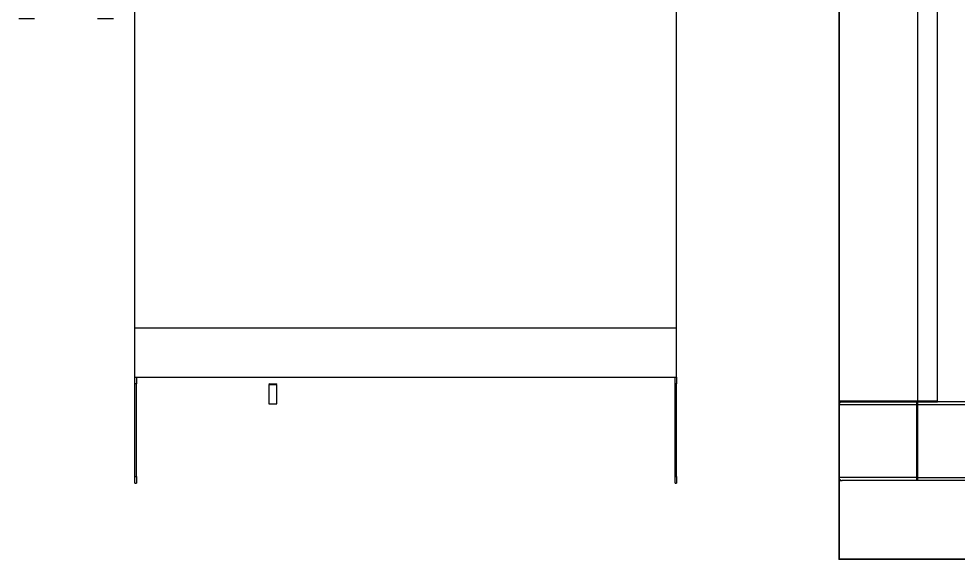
# Model space of a CAD drawing. Header units: millimetres. Extents: x -1052 to 3351, y 0 to 2015.
# Drawn here: x -282.01 to -267.9, y 1763.81 to 1771.93 of the extents above; entities that cross this region are included whole.
import ezdxf

# ---------------------------------------------------------------- set-up
doc = ezdxf.new("R2010")
doc.units = ezdxf.units.MM
doc.layers.add('AM_6', color=2, linetype='Continuous', lineweight=35)

msp = doc.modelspace()

# ---------------------------------------------------------------- linework, layer by layer
at = {"color": 7, "linetype": 'Continuous', "lineweight": 25}
for p, q in [((-269.689, 1766.1859), (-269.689, 1782.7379)), ((-268.5057, 1766.1859), (-268.5057, 1782.7379)), ((-268.2099, 1766.1785), (-268.2099, 1782.7453)), ((-280.2652, 1767.2879), (-280.2652, 1772.0952)), ((-272.1297, 1767.2879), (-272.1297, 1772.0952)), ((-281.9663, 1771.9325), (-282.0107, 1771.9325)), ((-281.9473, 1771.9325), (-281.9663, 1771.9325)), ((-281.8183, 1771.9325), (-281.9473, 1771.9325)), ((-281.7739, 1771.9325), (-281.8183, 1771.9325)), ((-280.7829, 1771.9325), (-280.8274, 1771.9325)), ((-280.764, 1771.9325), (-280.7829, 1771.9325)), ((-280.635, 1771.9325), (-280.764, 1771.9325)), ((-280.5905, 1771.9325), (-280.635, 1771.9325)), ((-280.2652, 1767.2879), (-272.1297, 1767.2879)), ((-280.2652, 1766.5483), (-280.2652, 1767.2879)), ((-272.1297, 1766.5483), (-272.1297, 1767.2879)), ((-280.2652, 1766.5483), (-272.1297, 1766.5483)), ((-280.2652, 1766.4492), (-280.2652, 1766.5483)), ((-280.243, 1766.5483), (-280.243, 1766.4492)), ((-272.1519, 1766.4492), (-272.1519, 1766.5483)), ((-272.1297, 1766.5483), (-272.1297, 1766.4492)), ((-280.243, 1766.4492), (-280.2652, 1766.4492)), ((-280.2652, 1765.0538), (-280.2652, 1766.4492)), ((-280.243, 1765.0538), (-280.243, 1766.4492)), ((-278.2375, 1766.4447), (-278.2535, 1766.4355)), ((-278.2535, 1766.4355), (-278.2535, 1766.1489)), ((-278.2535, 1766.4355), (-278.1352, 1766.4355)), ((-278.2375, 1766.4447), (-278.1512, 1766.4447)), ((-278.1352, 1766.4355), (-278.1512, 1766.4447)), ((-278.1352, 1766.1489), (-278.1352, 1766.4355)), ((-272.1297, 1766.4492), (-272.1519, 1766.4492)), ((-272.1519, 1765.0538), (-272.1519, 1766.4492)), ((-272.1297, 1765.0538), (-272.1297, 1766.4492)), ((-268.5057, 1766.1859), (-269.689, 1766.1859)), ((-269.3784, 1766.1859), (-269.3784, 1766.1785)), ((-269.2601, 1766.1785), (-269.2601, 1766.1859)), ((-268.2099, 1766.1859), (-268.5057, 1766.1859)), ((-278.2535, 1766.1489), (-278.1352, 1766.1489)), ((-269.689, 1766.1785), (-269.689, 1766.1341)), ((-269.689, 1766.1785), (-269.6595, 1766.1785)), ((-269.689, 1765.0395), (-269.689, 1766.1341)), ((-268.5205, 1766.1341), (-269.689, 1766.1341)), ((-269.689, 1766.1341), (-269.689, 1765.0395)), ((-269.6584, 1766.1785), (-269.6595, 1766.1785)), ((-269.6595, 1766.1785), (-269.6595, 1766.1759)), ((-269.6594, 1766.1759), (-269.6446, 1766.1785)), ((-269.6594, 1766.1759), (-269.6594, 1766.1759)), ((-269.6584, 1766.1785), (-269.6584, 1766.1763)), ((-269.6446, 1766.1785), (-269.6447, 1766.1785)), ((-269.6446, 1766.1785), (-268.5205, 1766.1785)), ((-268.5205, 1766.1785), (-268.5205, 1766.1759)), ((-268.5057, 1766.1785), (-268.5205, 1766.1785)), ((-268.5205, 1766.1759), (-268.5201, 1766.1759)), ((-268.5205, 1765.0395), (-268.5205, 1766.1341)), ((-268.5201, 1765.0395), (-268.5201, 1766.1759)), ((-268.5057, 1766.1489), (-268.5201, 1766.1489)), ((-268.5057, 1766.1785), (-268.2099, 1766.1785)), ((-268.5057, 1766.1341), (-268.5057, 1766.1785)), ((-268.5057, 1765.0395), (-268.5057, 1766.1341)), ((-265.2515, 1766.1785), (-268.2099, 1766.1785)), ((-280.2652, 1765.0538), (-280.243, 1765.0538)), ((-280.2652, 1764.9547), (-280.2652, 1765.0538)), ((-280.2652, 1764.9547), (-280.243, 1764.9547)), ((-280.243, 1765.0538), (-280.243, 1764.9547)), ((-272.1519, 1765.0538), (-272.1297, 1765.0538)), ((-272.1519, 1764.9547), (-272.1519, 1765.0538)), ((-272.1519, 1764.9547), (-272.1297, 1764.9547)), ((-272.1297, 1765.0538), (-272.1297, 1764.9547)), ((-268.5205, 1765.0395), (-269.689, 1765.0395)), ((-269.689, 1764.9951), (-269.689, 1765.0395)), ((-269.689, 1764.9951), (-269.6447, 1764.9951)), ((-269.6446, 1764.9951), (-269.6447, 1764.9951)), ((-268.5205, 1764.9951), (-269.6446, 1764.9951)), ((-268.5201, 1765.0395), (-268.5205, 1765.0395)), ((-268.5057, 1765.0247), (-268.5205, 1765.0247)), ((-268.5205, 1765.0121), (-268.5205, 1764.9951)), ((-268.5057, 1764.9951), (-268.5205, 1764.9951)), ((-268.5057, 1764.9951), (-268.5057, 1765.0395)), ((-265.2811, 1764.9951), (-268.5057, 1764.9951))]:
    msp.add_line(p, q, dxfattribs=at)
at = {"color": 8, "linetype": 'Continuous', "lineweight": 25}
for p, q in [((-269.689, 1766.1341), (-269.689, 1766.1341)), ((-268.5201, 1766.1341), (-268.5057, 1766.1341)), ((-265.2811, 1766.1341), (-268.5057, 1766.1341)), ((-269.689, 1765.0395), (-269.689, 1765.0395)), ((-268.5057, 1765.0395), (-268.5201, 1765.0395)), ((-268.5057, 1765.0395), (-265.2811, 1765.0395))]:
    msp.add_line(p, q, dxfattribs=at)
at = {"color": 7, "linetype": 'Continuous', "lineweight": 25}
for centre, radius, start, end in [((-269.6447, 1766.1341), 0.0444, 90, 180), ((-269.6446, 1766.1341), 0.0444, 109.4726, 180.00352), ((-266.8666, 1766.1404), 1.6539, 178.76816, 180.21766)]:
    msp.add_arc(centre, radius, start, end, dxfattribs=at)
for points, knots in [([(-269.689, 1765.0395), (-269.6883, 1765.0337), (-269.687, 1765.0221), (-269.6767, 1765.0074), (-269.662, 1764.9971), (-269.6504, 1764.9958), (-269.6446, 1764.9951)], [0, 0, 0, 0, 0.2499954, 0.4999885, 0.7499961, 1, 1, 1, 1]), ([(-268.5205, 1764.9951), (-268.5205, 1764.9958), (-268.5206, 1764.9971), (-268.5206, 1765.0074), (-268.5206, 1765.0221), (-268.5205, 1765.0337), (-268.5205, 1765.0395)], [0, 0, 0, 0, 0.2499851, 0.4999991, 0.7499983, 1, 1, 1, 1]), ([(-268.5205, 1765.0121), (-268.5205, 1765.0131), (-268.5205, 1765.015), (-268.5205, 1765.0198), (-268.5204, 1765.0237), (-268.5204, 1765.0266), (-268.5203, 1765.0294), (-268.5203, 1765.0311), (-268.5203, 1765.0319)], [0, 0, 0, 0, 0.3021254, 0.565621, 0.6848562, 0.7963305, 0.9010028, 1, 1, 1, 1]), ([(-268.5203, 1765.0315), (-268.5203, 1765.0322), (-268.5202, 1765.0346), (-268.5202, 1765.0375), (-268.5201, 1765.0395)], [0, 0, 0, 0, 0.3333555, 1, 1, 1, 1])]:
    msp.add_open_spline(points, degree=3, knots=knots, dxfattribs=at)
at = {"layer": 'AM_6'}
msp.add_lwpolyline([(-269.689, 1785.112), (-210.5218, 1785.112), (-210.5218, 1763.8118), (-269.689, 1763.8118)], close=True, dxfattribs=at)

doc.saveas('drawing.dxf')
